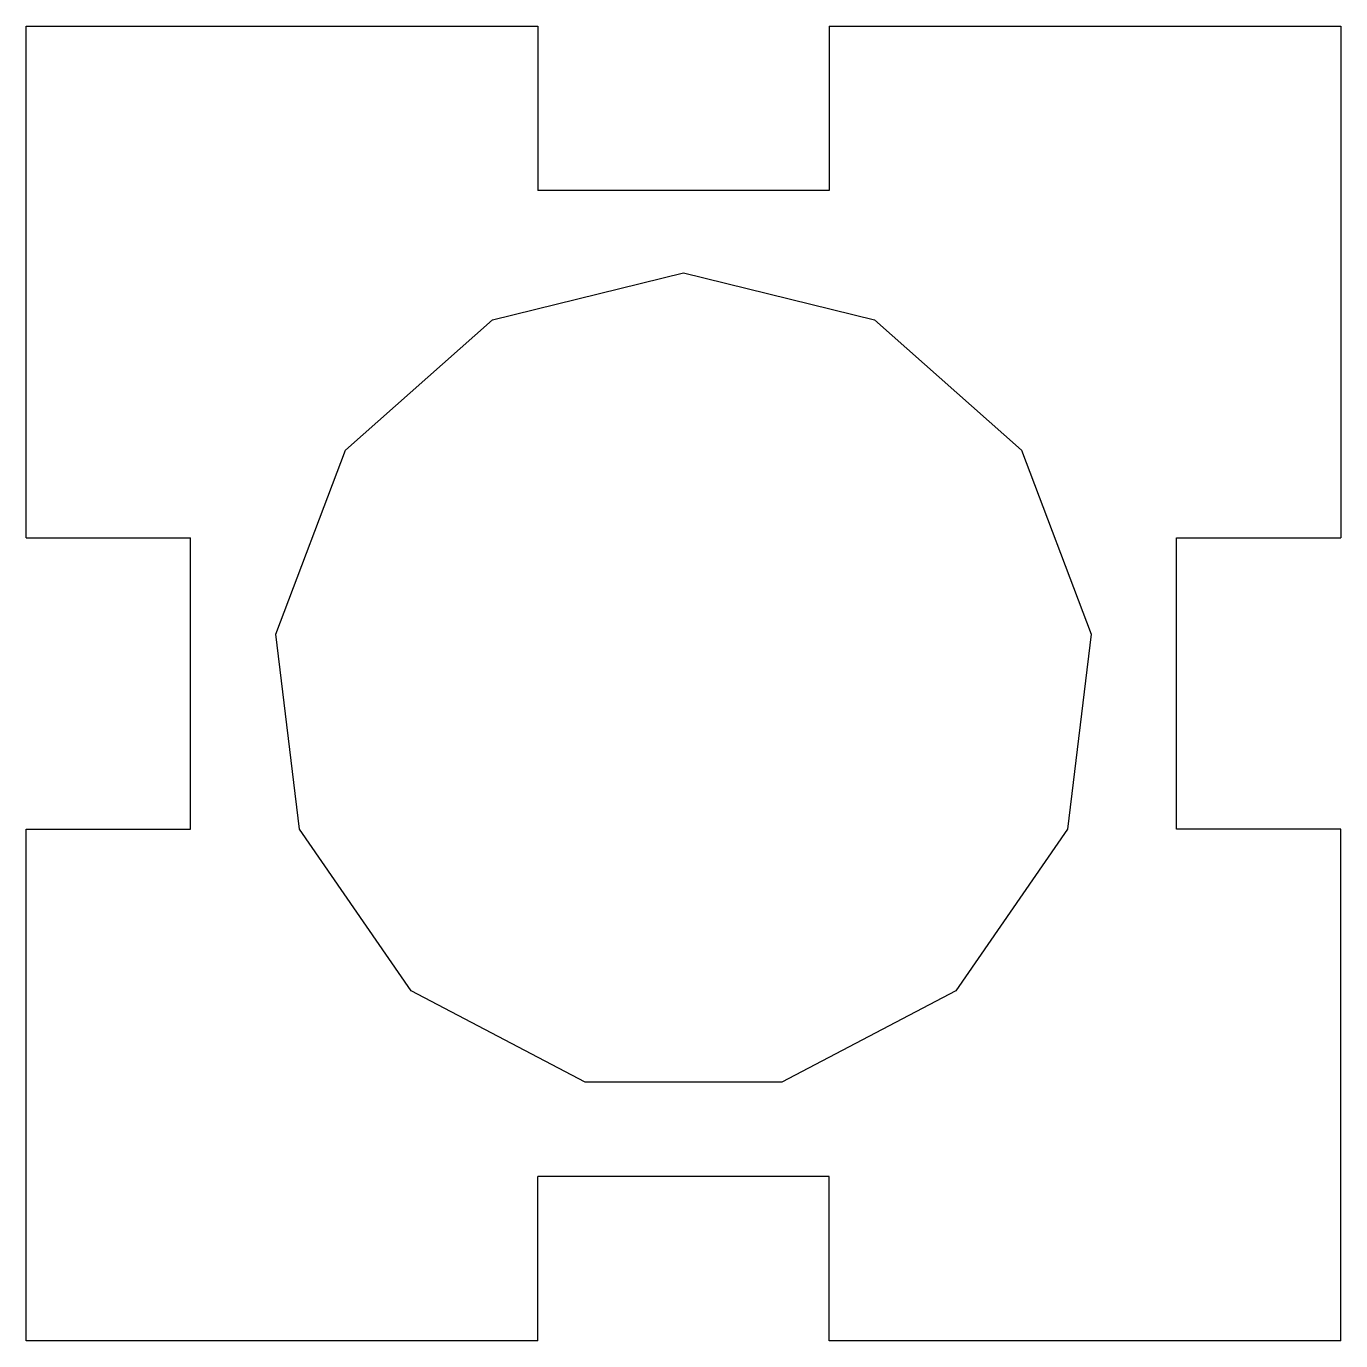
# Model space of a CAD drawing. Extents: x -16 to 16, y -16 to 16.
import ezdxf

# ---------------------------------------------------------------- set-up
doc = ezdxf.new("R2010")
doc.units = 0
doc.layers.get('0').update_dxf_attribs({"linetype": 'continuous'})

# ---------------------------------------------------------------- blocks, each defined once
blk = doc.blocks.new('PAD001')
at = {"color": 0}
for p, q in [((3.55, 16), (16, 16)), ((16, 16), (16, 3.55)), ((-16, 3.55), (-16, 16)), ((-16, 16), (-3.55, 16)), ((-3.55, 16), (-3.55, 12)), ((3.55, 16), (3.55, 12)), ((3.55, 12), (-3.55, 12)), ((-16, 3.55), (-12, 3.55)), ((-12, -3.55), (-12, 3.55)), ((12, 3.55), (16, 3.55)), ((12, -3.55), (12, 3.55)), ((-16, -16), (-16, -3.55)), ((-16, -3.55), (-12, -3.55)), ((16, -3.55), (12, -3.55)), ((16, -16), (16, -3.55)), ((3.55, -12), (-3.55, -12)), ((-3.55, -16), (-3.55, -12)), ((3.55, -16), (3.55, -12)), ((-3.55, -16), (-16, -16)), ((16, -16), (3.55, -16))]:
    blk.add_line(p, q, dxfattribs=at)
blk.add_lwpolyline([(0, 10), (4.647, 8.855), (8.23, 5.681), (9.927, 1.205), (9.35, -3.546), (6.631, -7.485), (2.393, -9.709), (-2.393, -9.709), (-6.631, -7.485), (-9.35, -3.546), (-9.927, 1.205), (-8.23, 5.681), (-4.647, 8.855), (0, 10)], dxfattribs=at)

msp = doc.modelspace()

# ---------------------------------------------------------------- block references
at = {"color": 0}
msp.add_blockref('PAD001', (0, 0), dxfattribs=at)

doc.saveas('drawing.dxf')
